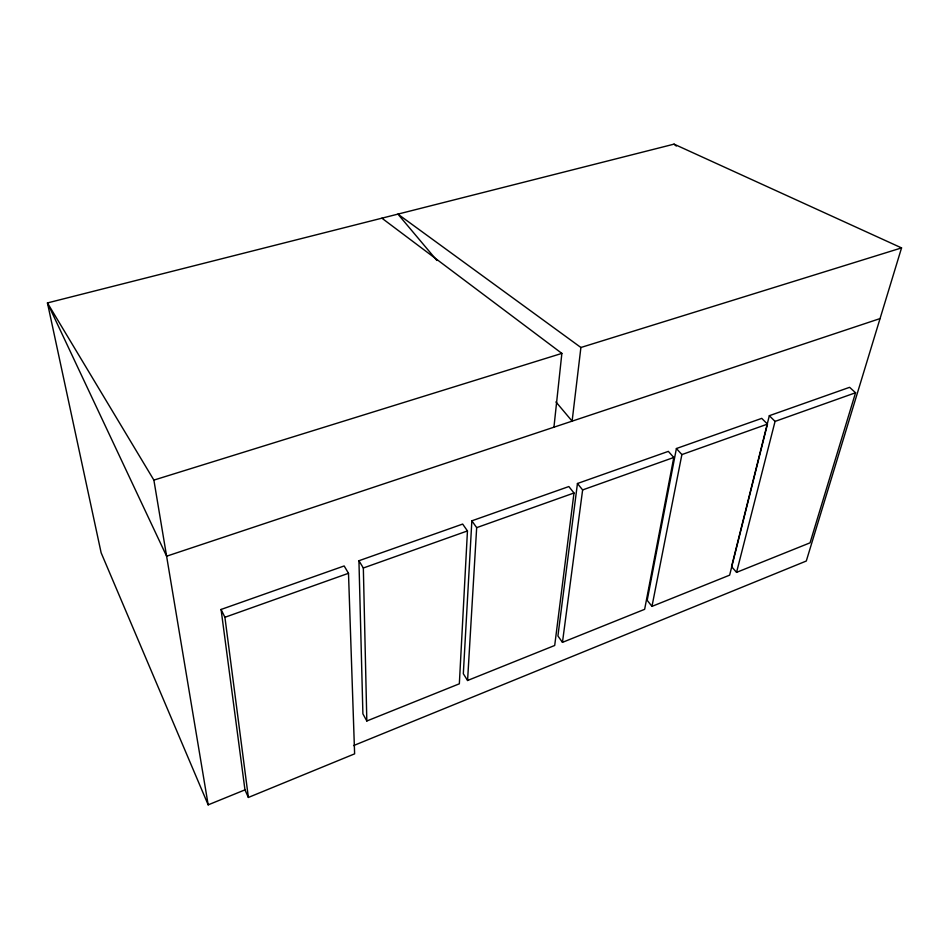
<?xml version="1.0" encoding="UTF-8"?>
<svg xmlns="http://www.w3.org/2000/svg" width="949" height="949" viewBox="0 0 949 949"><rect width="100%" height="100%" fill="white"/><g stroke="black" fill="none" stroke-linecap="round" stroke-linejoin="round"><path stroke-width="1.42" d="M467.454 530.93L459.34 683.802L366.824 720.991L362.898 713.85L358.936 560.74L462.661 524.073L467.454 530.93L363.337 568L366.824 720.991M471.855 520.823L463.326 673.743L467.572 680.492L554.702 645.474L573.991 492.994L568.842 486.552L471.855 520.823L476.671 527.644L467.572 680.492M553.943 427.192L561.867 353.396L381.901 218.187M436.943 260.5L397.916 214.118L580.895 347.488L572.117 421.142L555.936 401.913M577.443 483.504L557.917 635.96L562.46 642.354L644.644 609.317L673.79 457.465L668.333 451.38L577.443 483.504L582.627 489.921L562.46 642.354M676.4 448.533L647.182 600.314L651.975 606.375L729.639 575.153L767.456 424.12L761.75 418.367L676.4 448.533L681.88 454.583L651.975 606.375M769.331 415.698L731.56 566.612L736.554 572.366L810.055 542.828L855.547 392.756L849.616 387.311L769.331 415.698L775.06 421.403L736.554 572.366M244.961 789.865L248.377 797.445L354.618 753.85L348.497 573.291L344.155 565.96L221.07 609.46L244.961 789.865L208.175 804.859L101.128 552.757L47.45 302.933L674.051 144.141L901.55 247.903L806.294 561.025L353.574 745.582M248.377 797.445L224.913 617.289L348.497 573.291M476.671 527.644L573.991 492.994M582.627 489.921L673.79 457.465M681.88 454.583L767.456 424.12M775.06 421.403L855.547 392.756M880.031 318.591L166.609 556.197L47.45 302.933L153.88 480.099L208.175 804.859M153.88 480.099L561.867 353.396M580.895 347.488L901.55 247.903M674.051 144.141L676.305 146.051M358.936 560.74L363.337 568M221.07 609.46L224.913 617.289"/></g></svg>
